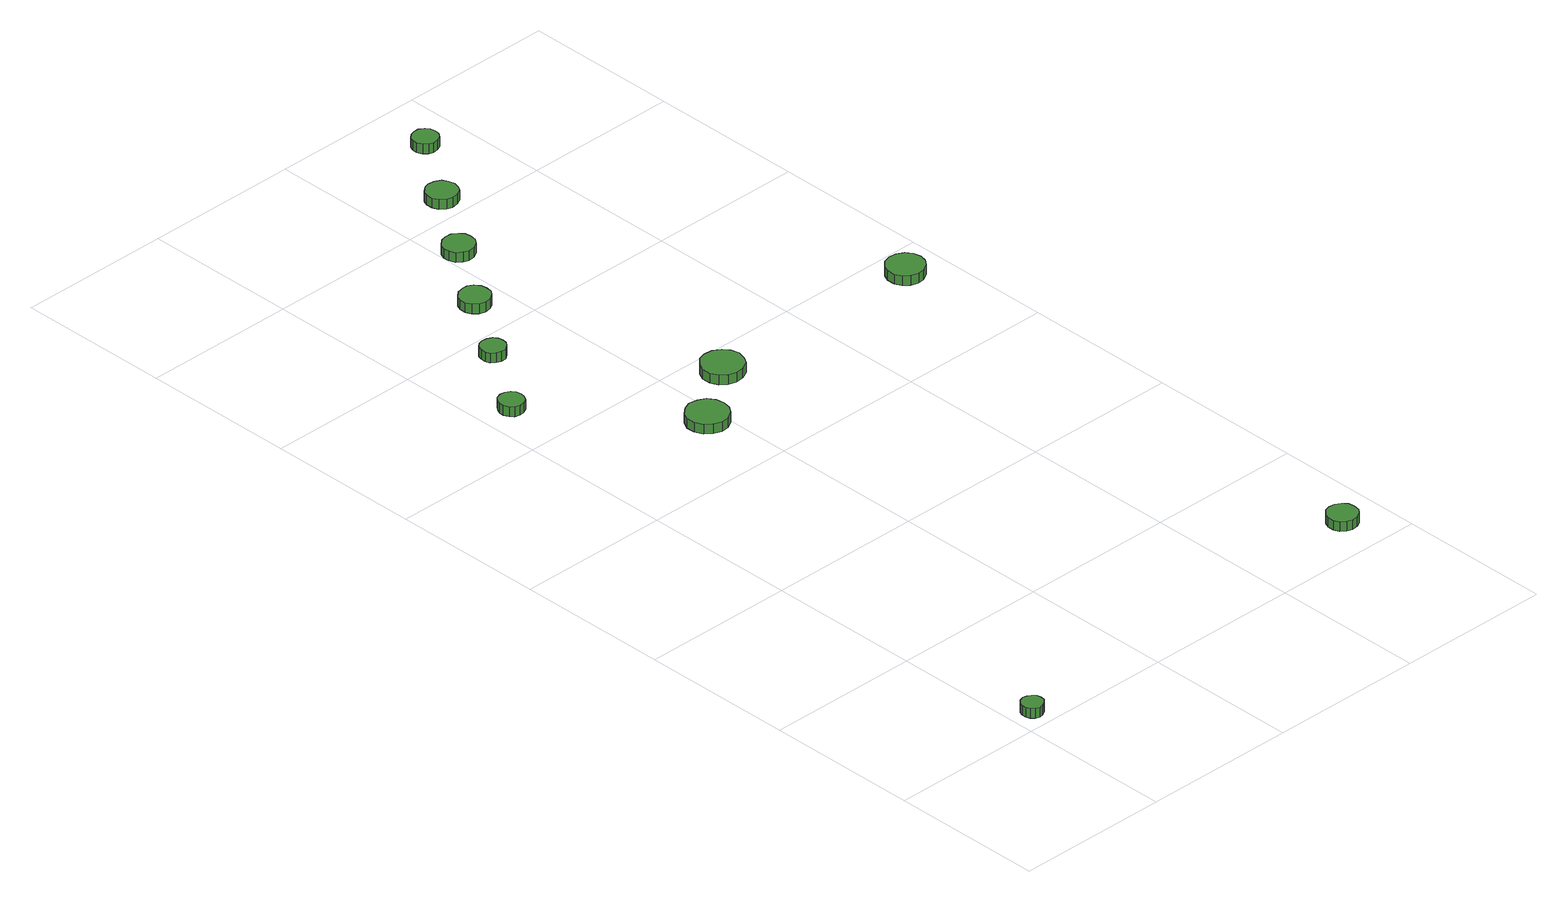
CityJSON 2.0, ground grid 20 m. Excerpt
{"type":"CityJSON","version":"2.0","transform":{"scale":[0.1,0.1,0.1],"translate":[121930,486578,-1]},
"CityObjects":{
"tree1":{"type":"SolitaryVegetationObject","attributes":{"function":"something"},"geometry":[{"type":"MultiSurface","lod":"1","boundaries":[[[0,1,2,3,4,5,6,7,8,9,10,11,12,13,14]],[[15,16,17,18,19,20,21,22,23,24,25,26,27,28,29]],[[0,29,28,1]],[[1,28,27,2]],[[2,27,26,3]],[[3,26,25,4]],[[4,25,24,5]],[[5,24,23,6]],[[6,23,22,7]],[[7,22,21,8]],[[8,21,20,9]],[[9,20,19,10]],[[10,19,18,11]],[[11,18,17,12]],[[12,17,16,13]],[[13,16,15,14]],[[14,15,29,0]]]}]},
"tree2":{"type":"SolitaryVegetationObject","attributes":{"function":"something"},"geometry":[{"type":"MultiSurface","lod":"1","boundaries":[[[30,31,32,33,34,35,36,37,38,39,40,41,42,43,44]],[[45,46,47,48,49,50,51,52,53,54,55,56,57,58,59]],[[30,59,58,31]],[[31,58,57,32]],[[32,57,56,33]],[[33,56,55,34]],[[34,55,54,35]],[[35,54,53,36]],[[36,53,52,37]],[[37,52,51,38]],[[38,51,50,39]],[[39,50,49,40]],[[40,49,48,41]],[[41,48,47,42]],[[42,47,46,43]],[[43,46,45,44]],[[44,45,59,30]]]}]},
"tree3":{"type":"SolitaryVegetationObject","attributes":{"function":"something"},"geometry":[{"type":"MultiSurface","lod":"1","boundaries":[[[60,61,62,63,64,65,66,67,68,69,70,71,72,73,74]],[[75,76,77,78,79,80,81,82,83,84,85,86,87,88,89]],[[60,89,88,61]],[[61,88,87,62]],[[62,87,86,63]],[[63,86,85,64]],[[64,85,84,65]],[[65,84,83,66]],[[66,83,82,67]],[[67,82,81,68]],[[68,81,80,69]],[[69,80,79,70]],[[70,79,78,71]],[[71,78,77,72]],[[72,77,76,73]],[[73,76,75,74]],[[74,75,89,60]]]}]},
"tree4":{"type":"SolitaryVegetationObject","attributes":{"function":"something"},"geometry":[{"type":"MultiSurface","lod":"1","boundaries":[[[90,91,92,93,94,95,96,97,98,99,100,101,102,103,104]],[[105,106,107,108,109,110,111,112,113,114,115,116,117,118,119]],[[90,119,118,91]],[[91,118,117,92]],[[92,117,116,93]],[[93,116,115,94]],[[94,115,114,95]],[[95,114,113,96]],[[96,113,112,97]],[[97,112,111,98]],[[98,111,110,99]],[[99,110,109,100]],[[100,109,108,101]],[[101,108,107,102]],[[102,107,106,103]],[[103,106,105,104]],[[104,105,119,90]]]}]},
"tree5":{"type":"SolitaryVegetationObject","attributes":{"function":"something"},"geometry":[{"type":"MultiSurface","lod":"1","boundaries":[[[120,121,122,123,124,125,126,127,128,129,130,131,132,133,134]],[[135,136,137,138,139,140,141,142,143,144,145,146,147,148,149]],[[120,149,148,121]],[[121,148,147,122]],[[122,147,146,123]],[[123,146,145,124]],[[124,145,144,125]],[[125,144,143,126]],[[126,143,142,127]],[[127,142,141,128]],[[128,141,140,129]],[[129,140,139,130]],[[130,139,138,131]],[[131,138,137,132]],[[132,137,136,133]],[[133,136,135,134]],[[134,135,149,120]]]}]},
"tree6":{"type":"SolitaryVegetationObject","attributes":{"function":"something"},"geometry":[{"type":"MultiSurface","lod":"1","boundaries":[[[150,151,152,153,154,155,156,157,158,159,160,161,162,163,164]],[[165,166,167,168,169,170,171,172,173,174,175,176,177,178,179]],[[150,179,178,151]],[[151,178,177,152]],[[152,177,176,153]],[[153,176,175,154]],[[154,175,174,155]],[[155,174,173,156]],[[156,173,172,157]],[[157,172,171,158]],[[158,171,170,159]],[[159,170,169,160]],[[160,169,168,161]],[[161,168,167,162]],[[162,167,166,163]],[[163,166,165,164]],[[164,165,179,150]]]}]},
"tree7":{"type":"SolitaryVegetationObject","attributes":{"function":"something"},"geometry":[{"type":"MultiSurface","lod":"1","boundaries":[[[180,181,182,183,184,185,186,187,188,189,190,191,192,193,194]],[[195,196,197,198,199,200,201,202,203,204,205,206,207,208,209]],[[180,209,208,181]],[[181,208,207,182]],[[182,207,206,183]],[[183,206,205,184]],[[184,205,204,185]],[[185,204,203,186]],[[186,203,202,187]],[[187,202,201,188]],[[188,201,200,189]],[[189,200,199,190]],[[190,199,198,191]],[[191,198,197,192]],[[192,197,196,193]],[[193,196,195,194]],[[194,195,209,180]]]}]},
"tree8":{"type":"SolitaryVegetationObject","attributes":{"function":"something"},"geometry":[{"type":"MultiSurface","lod":"1","boundaries":[[[210,211,212,213,214,215,216,217,218,219,220,221,222,223,224]],[[225,226,227,228,229,230,231,232,233,234,235,236,237,238,239]],[[210,239,238,211]],[[211,238,237,212]],[[212,237,236,213]],[[213,236,235,214]],[[214,235,234,215]],[[215,234,233,216]],[[216,233,232,217]],[[217,232,231,218]],[[218,231,230,219]],[[219,230,229,220]],[[220,229,228,221]],[[221,228,227,222]],[[222,227,226,223]],[[223,226,225,224]],[[224,225,239,210]]]}]},
"tree9":{"type":"SolitaryVegetationObject","attributes":{"function":"something"},"geometry":[{"type":"MultiSurface","lod":"1","boundaries":[[[240,241,242,243,244,245,246,247,248,249,250,251,252,253,254]],[[255,256,257,258,259,260,261,262,263,264,265,266,267,268,269]],[[240,269,268,241]],[[241,268,267,242]],[[242,267,266,243]],[[243,266,265,244]],[[244,265,264,245]],[[245,264,263,246]],[[246,263,262,247]],[[247,262,261,248]],[[248,261,260,249]],[[249,260,259,250]],[[250,259,258,251]],[[251,258,257,252]],[[252,257,256,253]],[[253,256,255,254]],[[254,255,269,240]]]}]},
"tree10":{"type":"SolitaryVegetationObject","attributes":{"function":"something"},"geometry":[{"type":"MultiSurface","lod":"1","boundaries":[[[270,271,272,273,274,275,276,277,278,279,280,281,282,283,284]],[[285,286,287,288,289,290,291,292,293,294,295,296,297,298,299]],[[270,299,298,271]],[[271,298,297,272]],[[272,297,296,273]],[[273,296,295,274]],[[274,295,294,275]],[[275,294,293,276]],[[276,293,292,277]],[[277,292,291,278]],[[278,291,290,279]],[[279,290,289,280]],[[280,289,288,281]],[[281,288,287,282]],[[282,287,286,283]],[[283,286,285,284]],[[284,285,299,270]]]}]},
"tree11":{"type":"SolitaryVegetationObject","attributes":{"function":"something"},"geometry":[{"type":"MultiSurface","lod":"1","boundaries":[[[300,301,302,303,304,305,306,307,308,309,310,311,312,313,314]],[[315,316,317,318,319,320,321,322,323,324,325,326,327,328,329]],[[300,329,328,301]],[[301,328,327,302]],[[302,327,326,303]],[[303,326,325,304]],[[304,325,324,305]],[[305,324,323,306]],[[306,323,322,307]],[[307,322,321,308]],[[308,321,320,309]],[[309,320,319,310]],[[310,319,318,311]],[[311,318,317,312]],[[312,317,316,313]],[[313,316,315,314]],[[314,315,329,300]]]}]}
},
"vertices":[
[31,15,30],[30,21,30],[26,25,30],[21,28,30],[16,29,30],[10,27,30],[6,23,30],[4,18,30],[4,12,30],[6,7,30],[10,3,30],[16,1,30],[21,2,30],[26,5,30],[30,9,30],[30,9,17],[26,5,17],[21,2,17],[16,1,17],[10,3,17],[6,7,17],[4,12,17],[4,18,17],[6,23,17],[10,27,17],[16,29,17],[21,28,17],[26,25,17],[30,21,17],[31,15,17],
[48,866,27],[47,873,27],[43,878,27],[37,881,27],[31,882,27],[24,880,27],[20,875,27],[17,869,27],[17,863,27],[20,857,27],[24,852,27],[31,850,27],[37,851,27],[43,854,27],[47,860,27],[47,860,14],[43,854,14],[37,851,14],[31,850,14],[24,852,14],[20,857,14],[17,863,14],[17,869,14],[20,875,14],[24,880,14],[31,882,14],[37,881,14],[43,878,14],[47,873,14],[48,866,14],
[194,689,31],[192,700,31],[186,709,31],[176,714,31],[165,716,31],[155,712,31],[147,705,31],[142,695,31],[142,684,31],[147,674,31],[155,667,31],[165,663,31],[176,664,31],[186,670,31],[192,679,31],[192,679,18],[186,670,18],[176,664,18],[165,663,18],[155,667,18],[147,674,18],[142,684,18],[142,695,18],[147,705,18],[155,712,18],[165,716,18],[176,714,18],[186,709,18],[192,700,18],[194,689,18],
[113,961,24],[112,968,24],[108,973,24],[102,976,24],[95,977,24],[89,975,24],[84,971,24],[82,965,24],[82,958,24],[84,952,24],[89,948,24],[95,946,24],[102,946,24],[108,950,24],[112,955,24],[112,955,11],[108,950,11],[102,946,11],[95,946,11],[89,948,11],[84,952,11],[82,958,11],[82,965,11],[84,971,11],[89,975,11],[95,977,11],[102,976,11],[108,973,11],[112,968,11],[113,961,11],
[176,1051,22],[175,1059,22],[170,1066,22],[163,1070,22],[155,1070,22],[147,1068,22],[141,1062,22],[138,1055,22],[138,1047,22],[141,1040,22],[147,1034,22],[155,1032,22],[163,1033,22],[170,1037,22],[175,1043,22],[175,1043,9],[170,1037,9],[163,1033,9],[155,1032,9],[147,1034,9],[141,1040,9],[138,1047,9],[138,1055,9],[141,1062,9],[147,1068,9],[155,1070,9],[163,1070,9],[170,1066,9],[175,1059,9],[176,1051,9],
[277,749,31],[274,760,31],[268,768,31],[258,774,31],[247,775,31],[237,772,31],[229,764,31],[224,754,31],[224,743,31],[229,733,31],[237,726,31],[247,723,31],[258,724,31],[268,729,31],[274,738,31],[274,738,18],[268,729,18],[258,724,18],[247,723,18],[237,726,18],[229,733,18],[224,743,18],[224,754,18],[229,764,18],[237,772,18],[247,775,18],[258,774,18],[268,768,18],[274,760,18],[277,749,18],
[239,1141,20],[238,1149,20],[233,1155,20],[226,1160,20],[217,1160,20],[210,1158,20],[203,1152,20],[200,1145,20],[200,1137,20],[203,1129,20],[210,1124,20],[217,1121,20],[226,1122,20],[233,1126,20],[238,1133,20],[238,1133,7],[233,1126,7],[226,1122,7],[217,1121,7],[210,1124,7],[203,1129,7],[200,1137,7],[200,1145,7],[203,1152,7],[210,1158,7],[217,1160,7],[226,1160,7],[233,1155,7],[238,1149,7],[239,1141,7],
[566,57,18],[565,65,18],[560,71,18],[553,75,18],[545,76,18],[538,74,18],[532,68,18],[529,61,18],[529,53,18],[532,46,18],[538,41,18],[545,38,18],[553,39,18],[560,43,18],[565,49,18],[565,49,5],[560,43,5],[553,39,5],[545,38,5],[538,41,5],[532,46,5],[529,53,5],[529,61,5],[532,68,5],[538,74,5],[545,76,5],[553,75,5],[560,71,5],[565,65,5],[566,57,5],
[301,1230,20],[299,1238,20],[295,1245,20],[287,1249,20],[279,1250,20],[272,1248,20],[265,1242,20],[262,1235,20],[262,1226,20],[265,1219,20],[272,1213,20],[279,1211,20],[287,1212,20],[295,1216,20],[299,1222,20],[299,1222,7],[295,1216,7],[287,1212,7],[279,1211,7],[272,1213,7],[265,1219,7],[262,1226,7],[262,1235,7],[265,1242,7],[272,1248,7],[279,1250,7],[287,1249,7],[295,1245,7],[299,1238,7],[301,1230,7],
[360,1321,20],[359,1328,20],[355,1333,20],[349,1337,20],[342,1337,20],[336,1335,20],[331,1331,20],[328,1325,20],[328,1318,20],[331,1312,20],[336,1307,20],[342,1305,20],[349,1306,20],[355,1309,20],[359,1315,20],[359,1315,7],[355,1309,7],[349,1306,7],[342,1305,7],[336,1307,7],[331,1312,7],[328,1318,7],[328,1325,7],[331,1331,7],[336,1335,7],[342,1337,7],[349,1337,7],[355,1333,7],[359,1328,7],[360,1321,7],
[565,751,26],[563,761,26],[557,769,26],[548,774,26],[539,775,26],[529,772,26],[522,765,26],[518,756,26],[518,746,26],[522,737,26],[529,731,26],[539,728,26],[548,729,26],[557,734,26],[563,742,26],[563,742,13],[557,734,13],[548,729,13],[539,728,13],[529,731,13],[522,737,13],[518,746,13],[518,756,13],[522,765,13],[529,772,13],[539,775,13],[548,774,13],[557,769,13],[563,761,13],[565,751,13]
]}
